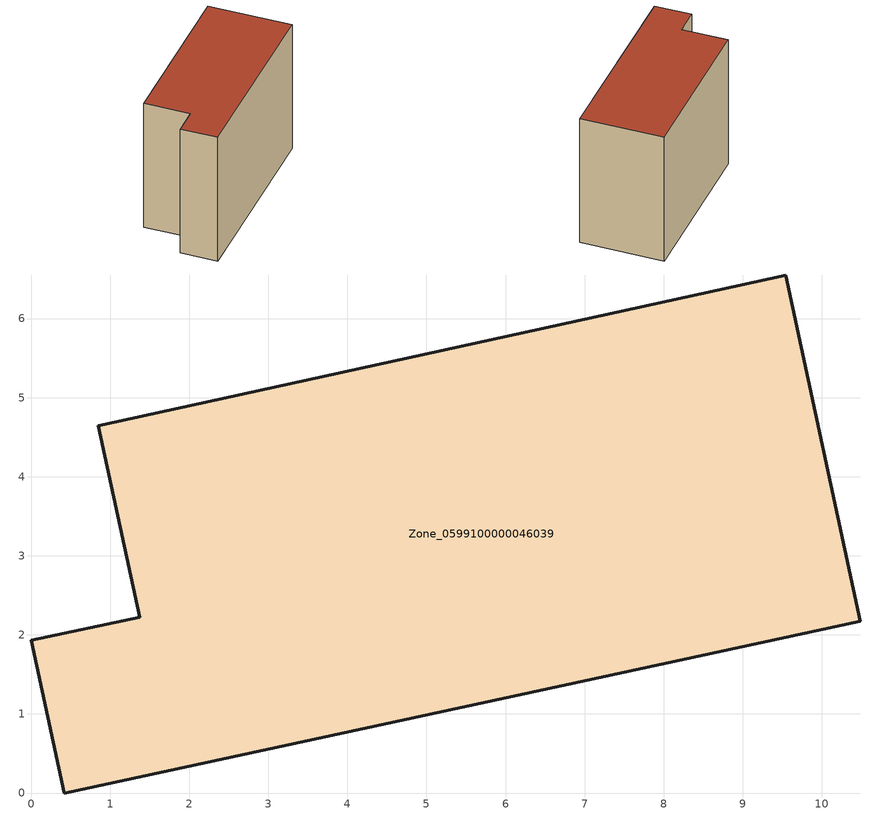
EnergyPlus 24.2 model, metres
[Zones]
Zone_0599100000046039
 floor ground (C_G): 0,1.93 1.37,2.22 0.85,4.64 9.54,6.55 10.49,2.17 0.42,0 z0
 wall outside (C_F): 1.37,2.22 0,1.93 0.42,0 10.49,2.17 9.54,6.55 0.85,4.64 1.37,2.22 z0:7.46
 roof outside (C_R): 9.54,6.55 0.85,4.64 1.37,2.22 0,1.93 0.42,0 10.49,2.17 z7.46
[BUILDING]
Pand.0599100000046039: North Axis=0; Terrain=City; Loads Convergence Tolerance Value=0.04; Temperature Convergence Tolerance Value=0.4; Solar Distribution=FullExterior; Maximum Number of Warmup Days=25; Minimum Number of Warmup Days=1
[Site:Location]
Rotterdam.The.Hague.AP_ZH_NLD Design_Conditions: Latitude=51.96; Longitude=4.45; Time Zone=1; Elevation=-4.5
[SITE:GROUNDTEMPERATURE:BUILDINGSURFACE]
18, 18, 18, 18, 18, 18, 18, 18, 18, 18, 18, 18
[MATERIAL] Thermal Absorptance=0.9; Solar Absorptance=0.7; Visible Absorptance=0.7
Name | Roughness | Thickness | Conductivity | Density | Specific Heat
G.TI.1946 | MediumSmooth | 0.15 | 1 | 540 | 1210
F.TI.1946 | Rough | 0.3 | 0.857143 | 1920 | 840
R.TI.1946 | MediumRough | 0.2 | 0.1 | 1500 | 1000
[CONSTRUCTION]
C_G: G.TI.1946
C_F: F.TI.1946
C_R: R.TI.1946
[ZONE]
Zone_0599100000046039: Type=1; Multiplier=1; Ceiling Height=Autocalculate; Volume=Autocalculate; Floor Area=autocalculate; Part of Total Floor Area=Yes
[ZONEINFILTRATION:DESIGNFLOWRATE]
Infil_Zone_0599100000046039: Zone or ZoneList or Space or SpaceList=Zone_0599100000046039; Schedule=AlwaysOn; Design Flow Rate Calculation Method=Flow/Area; Flow Rate per Floor Area=0.003; Constant Term Coefficient=1; Temperature Term Coefficient=0; Velocity Term Coefficient=0; Velocity Squared Term Coefficient=0
[HVACTEMPLATE:ZONE:IDEALLOADSAIRSYSTEM]
Zone_0599100000046039: Maximum Heating Supply Air Temperature=50; Minimum Cooling Supply Air Temperature=13; Maximum Heating Supply Air Humidity Ratio=0.0156; Minimum Cooling Supply Air Humidity Ratio=0.0077; Heating Limit=NoLimit; Cooling Limit=NoLimit; Dehumidification Control Type=ConstantSensibleHeatRatio; Cooling Sensible Heat Ratio=0.7; Dehumidification Setpoint=60; Humidification Control Type=None; Humidification Setpoint=30; Outdoor Air Method=None; Outdoor Air Flow Rate per Person=0.00944; Outdoor Air Flow Rate per Zone Floor Area=0; Outdoor Air Flow Rate per Zone=0; Demand Controlled Ventilation Type=None; Outdoor Air Economizer Type=NoEconomizer; Heat Recovery Type=None; Sensible Heat Recovery Effectiveness=0.7; Latent Heat Recovery Effectiveness=0.65
[ZONECONTROL:THERMOSTAT]
ThermostatControl_Zone_0599100000046039: Zone or ZoneList=Zone_0599100000046039; Control Type Schedule=DualSetpointControlType; Control 1=Thermostat_Zone_0599100000046039; Temperature Difference Between Cutout And Setpoint=0
[THERMOSTATSETPOINT:DUALSETPOINT]
Thermostat_Zone_0599100000046039: Heating Setpoint Temperature Schedule=HeatingSetpoint_Zone_0599100000046039; Cooling Setpoint Temperature Schedule=CoolingSetpoint_Zone_0599100000046039
[SCHEDULE:COMPACT]
HeatingSetpoint_Zone_0599100000046039: Through: 12/31, For: AllDays, Until: 24:00, 21
CoolingSetpoint_Zone_0599100000046039: Through: 12/31, For: AllDays, Until: 24:00, 24
DualSetpointControlType: Through: 12/31, For: AllDays, Until: 24:00, 4
AlwaysOn: Through: 12/31, For: AllDays, Until: 24:00, 1
